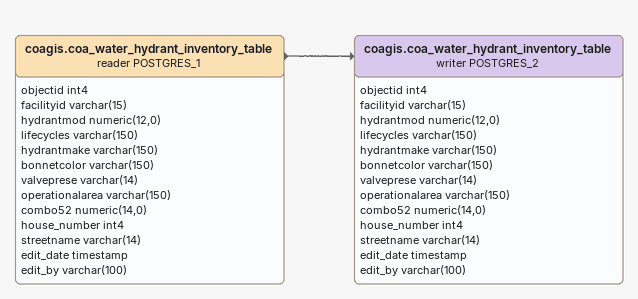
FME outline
coagis.coa_water_hydrant_inventory_table (reader POSTGRES_1)
    attributes: objectid int4, facilityid varchar(15), hydrantmod numeric(12,0), lifecycles varchar(150), hydrantmake varchar(150), bonnetcolor varchar(150), valveprese varchar(14), operationalarea varchar(150), combo52 numeric(14,0), house_number int4, streetname varchar(14), edit_date timestamp, edit_by varchar(100)
    -> coagis.coa_water_hydrant_inventory_table (writer POSTGRES_2)
coagis.coa_water_hydrant_inventory_table (writer POSTGRES_2)
    attributes: objectid int4, facilityid varchar(15), hydrantmod numeric(12,0), lifecycles varchar(150), hydrantmake varchar(150), bonnetcolor varchar(150), valveprese varchar(14), operationalarea varchar(150), combo52 numeric(14,0), house_number int4, streetname varchar(14), edit_date timestamp, edit_by varchar(100)
